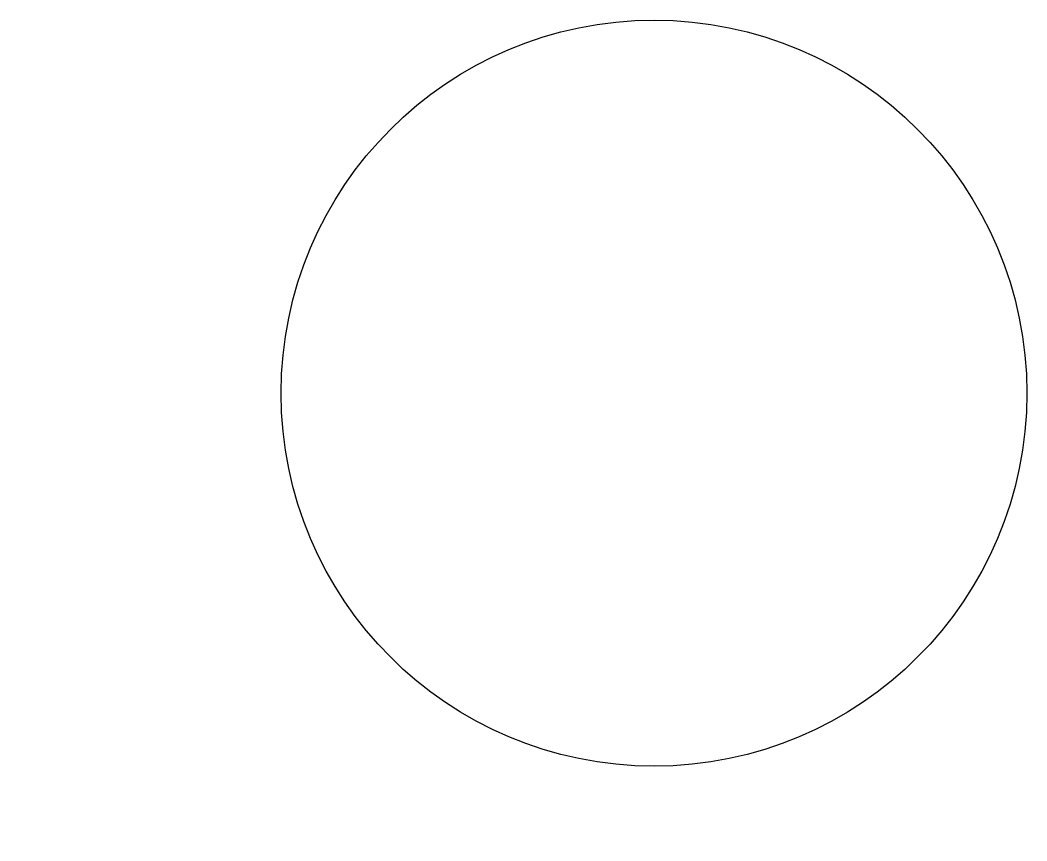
# Model space of a CAD drawing. Header units: millimetres. Extents: x 1 to 28, y 1 to 23.
import ezdxf

# ---------------------------------------------------------------- set-up
doc = ezdxf.new("R2010")
doc.units = ezdxf.units.MM
doc.layers.get('0').update_dxf_attribs({"true_color": 0xffffff})
doc.layers.add('block2_blockref', color=3, linetype='Continuous', lineweight=25, true_color=0x00ff00)
doc.layers.add('blockref', color=6, linetype='Continuous', lineweight=25, true_color=0xff00ff)
doc.layers.get('blockref').off()

# ---------------------------------------------------------------- blocks, each defined once
blk = doc.blocks.new('block1')
at = {"color": 0}
blk.add_circle((15, 10), 10, dxfattribs=at)
blk = doc.blocks.new('block2')
at = {"layer": 'block2_blockref', "color": 0}
blk.add_blockref('block1', (1, 1), dxfattribs=at)
blk = doc.blocks.new('block3')
blk.add_line((0, 0), (0, 20))
blk.add_blockref('block2', (1, 1))

msp = doc.modelspace()

# ---------------------------------------------------------------- block references
at = {"layer": 'blockref'}
msp.add_blockref('block3', (1, 1), dxfattribs=at)

doc.saveas('drawing.dxf')
